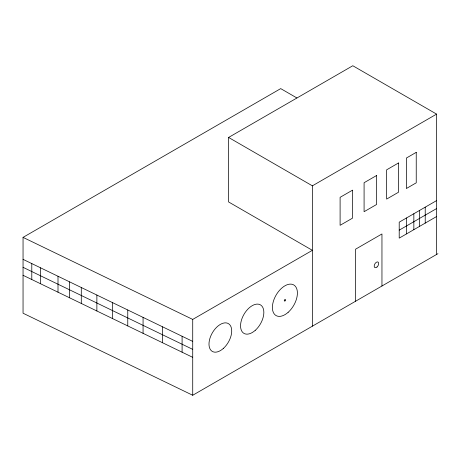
<?xml version="1.0" encoding="UTF-8"?>
<svg xmlns="http://www.w3.org/2000/svg" width="461" height="461" viewBox="0 0 461 461"><rect width="100%" height="100%" fill="white"/><g stroke="black" fill="none" stroke-linecap="round" stroke-linejoin="round"><path stroke-width="0.69" d="M437.95 253.677L192.721 395.261L23.05 313.215L23.05 237.375L280.709 88.616L296.867 97.945M23.05 237.375L192.721 319.415L312.385 250.329L228.593 201.953L228.593 137.453L352.803 65.739L436.596 114.115L436.596 254.46M228.593 137.453L312.385 185.829L436.596 114.115M436.596 200.598L399.209 222.185L399.209 238.124L436.596 216.537M399.209 230.154L436.596 208.568M23.05 259.353L192.721 341.399M23.05 267.322L192.721 349.369M23.05 275.292L192.721 357.338M425.221 207.168L425.221 223.107M419.533 210.447L419.533 226.391M413.845 213.731L413.845 229.67M406.527 217.955L406.527 233.894M381.956 286.004L381.956 233.958L355.581 249.188L355.581 301.235M312.385 185.829L312.385 326.175M192.721 319.415L192.721 395.261M182.095 336.259L182.095 352.198M162.583 326.826L162.583 342.765M143.071 317.393L143.071 333.332M127.766 309.988L127.766 325.927M112.461 302.589L112.461 318.528M96.873 295.052L96.873 310.991M81.292 287.514L81.292 303.453M69.646 281.884L69.646 297.829M58.005 276.254L58.005 292.199M40.528 267.806L40.528 283.745M31.786 263.583L31.786 279.522M416.237 152.355L406.354 158.06L406.354 188.526L416.237 182.821L416.237 152.355M376.562 175.526L364.086 182.723L364.086 211.703L376.562 204.505L376.562 175.526M398.506 162.969L386.641 169.827L386.641 199.089L398.506 192.237L398.506 162.969M352.469 190.197L340.103 197.331L340.103 225.32L352.469 218.186L352.469 190.197M223.291 348.493A16.072 9.278 -60 0 0 228.385 323.599A16.072 9.278 -60 0 0 209.375 340.46A16.072 9.278 -60 0 0 223.291 348.493M255.215 330.381A16.475 9.514 -60 0 0 260.436 304.865A16.475 9.514 -60 0 0 240.947 322.147A16.475 9.514 -60 0 0 255.215 330.381M285.065 300.86A0.893 0.519 -60 0 0 285.347 299.477A0.893 0.519 -60 0 0 284.293 300.411A0.893 0.519 -60 0 0 285.065 300.86M288.137 312.328A17.679 10.205 -60 0 0 293.743 284.938A17.679 10.205 -60 0 0 272.826 303.488A17.679 10.205 -60 0 0 288.137 312.328M377.023 266.988A3.187 1.838 -60 0 0 378.032 262.055A3.187 1.838 -60 0 0 374.269 265.398A3.187 1.838 -60 0 0 377.023 266.988"/></g></svg>
